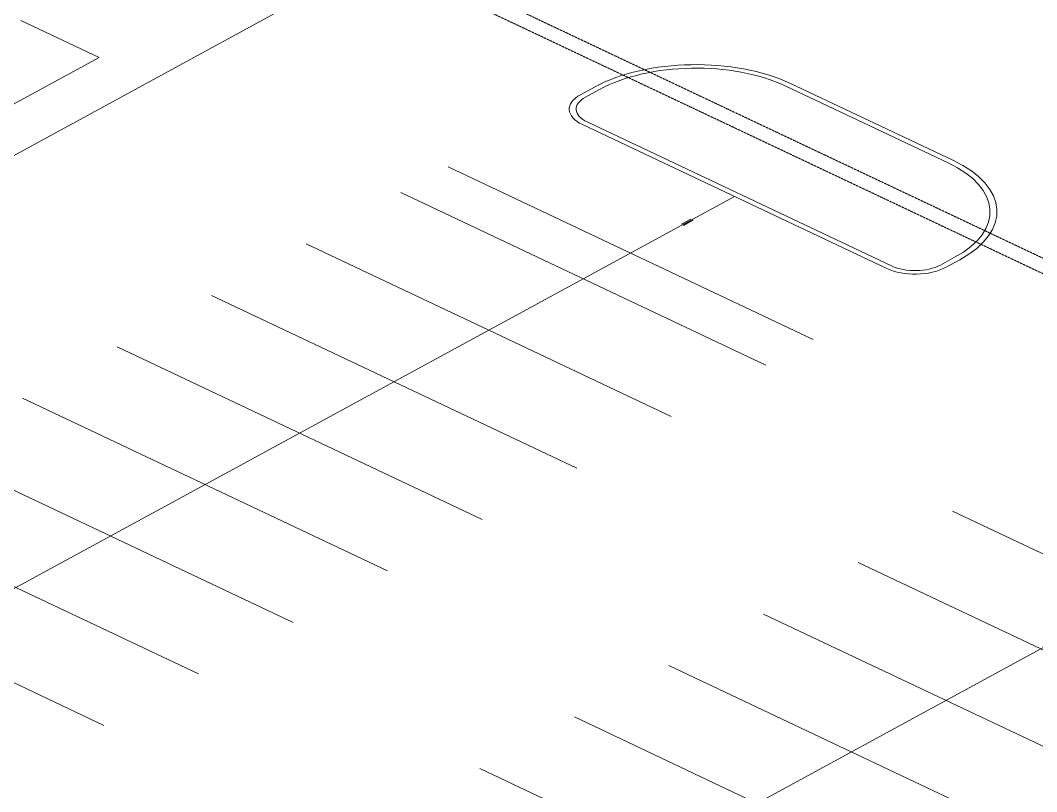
# Model space of a CAD drawing. Header units: inches. Extents: x 27328 to 52026, y -4075 to 4147.
# Drawn here: x 34393 to 35272, y 1086 to 1754 of the extents above; entities that cross this region are included whole.
import ezdxf

# ---------------------------------------------------------------- set-up
doc = ezdxf.new("R2010")
doc.units = ezdxf.units.IN
doc.header["$MEASUREMENT"] = 0
doc.linetypes.add('Hidden', pattern=[0.28125, 0.1875, -0.09375])
for name, color, linetype, lineweight in [('A-DETL', 90, 'Continuous', 9), ('A-PROP-SBCK', 71, 'Hidden', 15), ('Conc', 7, 'Continuous', 9), ('EOP-PR', 4, 'Continuous', 9), ('PAINT', 190, 'Continuous', 9)]:
    doc.layers.add(name, color=color, linetype=linetype, lineweight=lineweight)

msp = doc.modelspace()

# ---------------------------------------------------------------- linework, layer by layer
at = {"layer": 'A-DETL'}
for p, q in [((34964.55, 1577.56), (34972.73, 1582.02)), ((34974.56, 1581.15), (34966.38, 1576.7)), ((34966.74, 1576.53), (34974.92, 1580.98))]:
    msp.add_line(p, q, dxfattribs=at)
at = {"layer": 'A-PROP-SBCK'}
for p, q in [((34598.85, 1869.12), (36782, 836.61)), ((34588.39, 1860.66), (36765.3, 831.1))]:
    msp.add_line(p, q, dxfattribs=at)
at = {"layer": 'Conc'}
for p, q in [((34626.3, 1767.35), (32951.85, 856.12)), ((34460.71, 1721.87), (34392.95, 1753.92)), ((33309.17, 1095.21), (34460.71, 1721.87))]:
    msp.add_line(p, q, dxfattribs=at)
at = {"layer": 'EOP-PR'}
for p, q in [((35059.08, 1699.32), (35199.52, 1632.9)), ((34877.2, 1689.62), (34889.48, 1696.3)), ((34881.59, 1687.54), (34893.87, 1694.22)), ((35054.99, 1697.09), (35195.43, 1630.67)), ((34878.99, 1663.81), (35142.31, 1539.27)), ((34883.08, 1666.03), (35146.4, 1541.49)), ((35188.8, 1542.25), (35201.08, 1548.93)), ((35193.19, 1540.17), (35205.47, 1546.85))]:
    msp.add_line(p, q, dxfattribs=at)
for centre, major_axis, start_param, end_param in [((34977.25, 1654.79), (120, 0), 0.820452, 2.391248), ((34977.25, 1654.79), (114, 0), 0.820452, 2.391248), ((34903.54, 1677.17), (36, 0), 2.391248, 3.962045), ((34903.54, 1677.17), (30, 0), 2.391248, 3.962045), ((35117.69, 1588.37), (114, 0), 5.532841, 7.103637), ((35117.69, 1588.37), (120, 0), 5.532841, 7.103637), ((35166.86, 1552.63), (36, 0), 3.962045, 5.532841), ((35166.86, 1552.63), (30, 0), 3.962045, 5.532841)]:
    msp.add_ellipse(centre, major_axis=major_axis, ratio=0.507323, start_param=start_param, end_param=end_param, dxfattribs=at)
at = {"layer": 'PAINT'}
for p, q in [((35078.63, 1477.83), (34762.65, 1627.28)), ((35010.65, 1601.54), (33488.67, 773.28)), ((35037.72, 1455.57), (34721.73, 1605.01)), ((34797.9, 1485.76), (34639.91, 1560.48)), ((34874.07, 1366.51), (34558.08, 1515.95)), ((34955.89, 1411.04), (34797.9, 1485.76)), ((34792.24, 1321.98), (34476.25, 1471.42)), ((34710.41, 1277.45), (34394.42, 1426.89)), ((34628.59, 1232.92), (34312.6, 1382.36)), ((35529.11, 1348.01), (34048.05, 542.01)), ((34546.76, 1188.39), (34230.77, 1337.83)), ((35515.27, 1179.77), (35199.28, 1329.22)), ((34464.93, 1143.86), (34148.94, 1293.3)), ((35433.44, 1135.24), (35117.46, 1284.69)), ((35351.62, 1090.71), (35035.63, 1240.16)), ((35269.79, 1046.18), (34953.8, 1195.63)), ((35187.96, 1001.65), (34871.98, 1151.1)), ((35106.14, 957.12), (34790.15, 1106.57))]:
    msp.add_line(p, q, dxfattribs=at)

doc.saveas('drawing.dxf')
